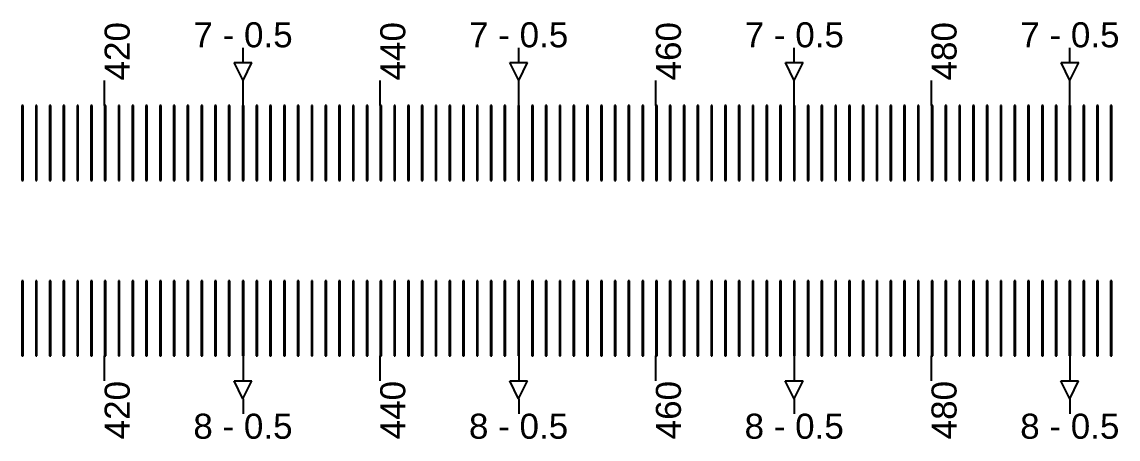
# Model space of a CAD drawing. Extents: x -119394 to 128420, y 74496 to 185496.
# Drawn here: x 43257.3 to 43694.7, y 156662.7 to 156829.2 of the extents above; entities that cross this region are included whole.
import ezdxf

# ---------------------------------------------------------------- set-up
doc = ezdxf.new("R2010")
doc.units = 13
doc.layers.add('CL - Label-1', color=120, linetype='Continuous')
doc.layers.add('CL - Label-2', color=132, linetype='Continuous')
doc.layers.add('CL - Sub-Micro', color=7, linetype='Continuous', true_color=0x47d1ff)
doc.styles.get("Standard").update_dxf_attribs({"font": 'arial.ttf'})

msp = doc.modelspace()

# ---------------------------------------------------------------- linework, layer by layer
for p, q in [((43345.54, 156812.94), (43345.54, 156818.94)), ((43455.54, 156812.94), (43455.54, 156818.94)), ((43565.54, 156812.94), (43565.54, 156818.94)), ((43675.54, 156812.94), (43675.54, 156818.94)), ((43290.29, 156795.86), (43290.29, 156805.86)), ((43345.54, 156795.86), (43345.54, 156805.86)), ((43400.29, 156795.86), (43400.29, 156805.86)), ((43455.54, 156795.86), (43455.54, 156805.86)), ((43510.29, 156795.86), (43510.29, 156805.86)), ((43565.54, 156795.86), (43565.54, 156805.86)), ((43620.29, 156795.86), (43620.29, 156805.86)), ((43675.54, 156795.86), (43675.54, 156805.86)), ((43290.29, 156685.86), (43290.29, 156695.86)), ((43345.54, 156695.86), (43345.54, 156685.86)), ((43400.29, 156685.86), (43400.29, 156695.86)), ((43455.54, 156695.86), (43455.54, 156685.86)), ((43510.29, 156685.86), (43510.29, 156695.86)), ((43565.54, 156695.86), (43565.54, 156685.86)), ((43620.29, 156685.86), (43620.29, 156695.86)), ((43675.54, 156695.86), (43675.54, 156685.86)), ((43345.54, 156678.79), (43345.54, 156672.79)), ((43455.54, 156678.79), (43455.54, 156672.79)), ((43565.54, 156678.79), (43565.54, 156672.79)), ((43675.54, 156678.79), (43675.54, 156672.79))]:
    msp.add_line(p, q)
at = {"layer": 'CL - Label-2'}
for p, q in [((43345.54, 156805.86), (43342, 156812.96)), ((43342, 156812.96), (43349.07, 156812.96)), ((43345.54, 156805.86), (43349.07, 156812.96)), ((43455.54, 156805.86), (43452, 156812.96)), ((43452, 156812.96), (43459.07, 156812.96)), ((43455.54, 156805.86), (43459.07, 156812.96)), ((43565.54, 156805.86), (43562, 156812.96)), ((43562, 156812.96), (43569.07, 156812.96)), ((43565.54, 156805.86), (43569.07, 156812.96)), ((43675.54, 156805.86), (43672, 156812.96)), ((43672, 156812.96), (43679.07, 156812.96)), ((43675.54, 156805.86), (43679.07, 156812.96)), ((43345.49, 156678.79), (43341.95, 156685.89)), ((43341.95, 156685.89), (43349.02, 156685.89)), ((43345.49, 156678.79), (43349.02, 156685.89)), ((43455.49, 156678.79), (43451.95, 156685.89)), ((43451.95, 156685.89), (43459.02, 156685.89)), ((43455.49, 156678.79), (43459.02, 156685.89)), ((43565.49, 156678.79), (43561.95, 156685.89)), ((43561.95, 156685.89), (43569.02, 156685.89)), ((43565.49, 156678.79), (43569.02, 156685.89)), ((43675.49, 156678.79), (43671.95, 156685.89)), ((43671.95, 156685.89), (43679.02, 156685.89)), ((43675.49, 156678.79), (43679.02, 156685.89))]:
    msp.add_line(p, q, dxfattribs=at)
at = {"layer": 'CL - Sub-Micro'}
for p, q in [((43257.29, 156795.86), (43257.29, 156765.86)), ((43257.79, 156795.86), (43257.29, 156795.86)), ((43257.79, 156765.86), (43257.79, 156795.86)), ((43262.79, 156795.86), (43262.79, 156765.86)), ((43263.29, 156795.86), (43262.79, 156795.86)), ((43263.29, 156765.86), (43263.29, 156795.86)), ((43268.29, 156795.86), (43268.29, 156765.86)), ((43268.79, 156795.86), (43268.29, 156795.86)), ((43268.79, 156765.86), (43268.79, 156795.86)), ((43273.79, 156795.86), (43273.79, 156765.86)), ((43274.29, 156795.86), (43273.79, 156795.86)), ((43274.29, 156765.86), (43274.29, 156795.86)), ((43279.29, 156795.86), (43279.29, 156765.86)), ((43279.79, 156795.86), (43279.29, 156795.86)), ((43279.79, 156765.86), (43279.79, 156795.86)), ((43284.79, 156795.86), (43284.79, 156765.86)), ((43285.29, 156795.86), (43284.79, 156795.86)), ((43285.29, 156765.86), (43285.29, 156795.86)), ((43290.29, 156795.86), (43290.29, 156765.86)), ((43290.79, 156795.86), (43290.29, 156795.86)), ((43290.79, 156765.86), (43290.79, 156795.86)), ((43295.79, 156795.86), (43295.79, 156765.86)), ((43296.29, 156795.86), (43295.79, 156795.86)), ((43296.29, 156765.86), (43296.29, 156795.86)), ((43301.29, 156795.86), (43301.29, 156765.86)), ((43301.79, 156795.86), (43301.29, 156795.86)), ((43301.79, 156765.86), (43301.79, 156795.86)), ((43306.79, 156795.86), (43306.79, 156765.86)), ((43307.29, 156795.86), (43306.79, 156795.86)), ((43307.29, 156765.86), (43307.29, 156795.86)), ((43312.29, 156795.86), (43312.29, 156765.86)), ((43312.79, 156795.86), (43312.29, 156795.86)), ((43312.79, 156765.86), (43312.79, 156795.86)), ((43317.79, 156795.86), (43317.79, 156765.86)), ((43318.29, 156795.86), (43317.79, 156795.86)), ((43318.29, 156765.86), (43318.29, 156795.86)), ((43323.29, 156795.86), (43323.29, 156765.86)), ((43323.79, 156795.86), (43323.29, 156795.86)), ((43323.79, 156765.86), (43323.79, 156795.86)), ((43328.79, 156795.86), (43328.79, 156765.86)), ((43329.29, 156795.86), (43328.79, 156795.86)), ((43329.29, 156765.86), (43329.29, 156795.86)), ((43334.29, 156795.86), (43334.29, 156765.86)), ((43334.79, 156795.86), (43334.29, 156795.86)), ((43334.79, 156765.86), (43334.79, 156795.86)), ((43339.79, 156795.86), (43339.79, 156765.86)), ((43340.29, 156795.86), (43339.79, 156795.86)), ((43340.29, 156765.86), (43340.29, 156795.86)), ((43345.29, 156795.86), (43345.29, 156765.86)), ((43345.79, 156795.86), (43345.29, 156795.86)), ((43345.79, 156765.86), (43345.79, 156795.86)), ((43350.79, 156795.86), (43350.79, 156765.86)), ((43351.29, 156795.86), (43350.79, 156795.86)), ((43351.29, 156765.86), (43351.29, 156795.86)), ((43356.29, 156795.86), (43356.29, 156765.86)), ((43356.79, 156795.86), (43356.29, 156795.86)), ((43356.79, 156765.86), (43356.79, 156795.86)), ((43361.79, 156795.86), (43361.79, 156765.86)), ((43362.29, 156795.86), (43361.79, 156795.86)), ((43362.29, 156765.86), (43362.29, 156795.86)), ((43367.29, 156795.86), (43367.29, 156765.86)), ((43367.79, 156795.86), (43367.29, 156795.86)), ((43367.79, 156765.86), (43367.79, 156795.86)), ((43372.79, 156795.86), (43372.79, 156765.86)), ((43373.29, 156795.86), (43372.79, 156795.86)), ((43373.29, 156765.86), (43373.29, 156795.86)), ((43378.29, 156795.86), (43378.29, 156765.86)), ((43378.79, 156795.86), (43378.29, 156795.86)), ((43378.79, 156765.86), (43378.79, 156795.86)), ((43383.79, 156795.86), (43383.79, 156765.86)), ((43384.29, 156795.86), (43383.79, 156795.86)), ((43384.29, 156765.86), (43384.29, 156795.86)), ((43389.29, 156795.86), (43389.29, 156765.86)), ((43389.79, 156795.86), (43389.29, 156795.86)), ((43389.79, 156765.86), (43389.79, 156795.86)), ((43394.79, 156795.86), (43394.79, 156765.86)), ((43395.29, 156795.86), (43394.79, 156795.86)), ((43395.29, 156765.86), (43395.29, 156795.86)), ((43400.29, 156795.86), (43400.29, 156765.86)), ((43400.79, 156795.86), (43400.29, 156795.86)), ((43400.79, 156765.86), (43400.79, 156795.86)), ((43405.79, 156795.86), (43405.79, 156765.86)), ((43406.29, 156795.86), (43405.79, 156795.86)), ((43406.29, 156765.86), (43406.29, 156795.86)), ((43411.29, 156795.86), (43411.29, 156765.86)), ((43411.79, 156795.86), (43411.29, 156795.86)), ((43411.79, 156765.86), (43411.79, 156795.86)), ((43416.79, 156795.86), (43416.79, 156765.86)), ((43417.29, 156795.86), (43416.79, 156795.86)), ((43417.29, 156765.86), (43417.29, 156795.86)), ((43422.29, 156795.86), (43422.29, 156765.86)), ((43422.79, 156795.86), (43422.29, 156795.86)), ((43422.79, 156765.86), (43422.79, 156795.86)), ((43427.79, 156795.86), (43427.79, 156765.86)), ((43428.29, 156795.86), (43427.79, 156795.86)), ((43428.29, 156765.86), (43428.29, 156795.86)), ((43433.29, 156795.86), (43433.29, 156765.86)), ((43433.79, 156795.86), (43433.29, 156795.86)), ((43433.79, 156765.86), (43433.79, 156795.86)), ((43438.79, 156795.86), (43438.79, 156765.86)), ((43439.29, 156795.86), (43438.79, 156795.86)), ((43439.29, 156765.86), (43439.29, 156795.86)), ((43444.29, 156795.86), (43444.29, 156765.86)), ((43444.79, 156795.86), (43444.29, 156795.86)), ((43444.79, 156765.86), (43444.79, 156795.86)), ((43449.79, 156795.86), (43449.79, 156765.86)), ((43450.29, 156795.86), (43449.79, 156795.86)), ((43450.29, 156765.86), (43450.29, 156795.86)), ((43455.29, 156795.86), (43455.29, 156765.86)), ((43455.79, 156795.86), (43455.29, 156795.86)), ((43455.79, 156765.86), (43455.79, 156795.86)), ((43460.79, 156795.86), (43460.79, 156765.86)), ((43461.29, 156795.86), (43460.79, 156795.86)), ((43461.29, 156765.86), (43461.29, 156795.86)), ((43466.29, 156795.86), (43466.29, 156765.86)), ((43466.79, 156795.86), (43466.29, 156795.86)), ((43466.79, 156765.86), (43466.79, 156795.86)), ((43471.79, 156795.86), (43471.79, 156765.86)), ((43472.29, 156795.86), (43471.79, 156795.86)), ((43472.29, 156765.86), (43472.29, 156795.86)), ((43477.29, 156795.86), (43477.29, 156765.86)), ((43477.79, 156795.86), (43477.29, 156795.86)), ((43477.79, 156765.86), (43477.79, 156795.86)), ((43482.79, 156795.86), (43482.79, 156765.86)), ((43483.29, 156795.86), (43482.79, 156795.86)), ((43483.29, 156765.86), (43483.29, 156795.86)), ((43488.29, 156795.86), (43488.29, 156765.86)), ((43488.79, 156795.86), (43488.29, 156795.86)), ((43488.79, 156765.86), (43488.79, 156795.86)), ((43493.79, 156795.86), (43493.79, 156765.86)), ((43494.29, 156795.86), (43493.79, 156795.86)), ((43494.29, 156765.86), (43494.29, 156795.86)), ((43499.29, 156795.86), (43499.29, 156765.86)), ((43499.79, 156795.86), (43499.29, 156795.86)), ((43499.79, 156765.86), (43499.79, 156795.86)), ((43504.79, 156795.86), (43504.79, 156765.86)), ((43505.29, 156795.86), (43504.79, 156795.86)), ((43505.29, 156765.86), (43505.29, 156795.86)), ((43510.29, 156795.86), (43510.29, 156765.86)), ((43510.79, 156795.86), (43510.29, 156795.86)), ((43510.79, 156765.86), (43510.79, 156795.86)), ((43515.79, 156795.86), (43515.79, 156765.86)), ((43516.29, 156795.86), (43515.79, 156795.86)), ((43516.29, 156765.86), (43516.29, 156795.86)), ((43521.29, 156795.86), (43521.29, 156765.86)), ((43521.79, 156795.86), (43521.29, 156795.86)), ((43521.79, 156765.86), (43521.79, 156795.86)), ((43526.79, 156795.86), (43526.79, 156765.86)), ((43527.29, 156795.86), (43526.79, 156795.86)), ((43527.29, 156765.86), (43527.29, 156795.86)), ((43532.29, 156795.86), (43532.29, 156765.86)), ((43532.79, 156795.86), (43532.29, 156795.86)), ((43532.79, 156765.86), (43532.79, 156795.86)), ((43537.79, 156795.86), (43537.79, 156765.86)), ((43538.29, 156795.86), (43537.79, 156795.86)), ((43538.29, 156765.86), (43538.29, 156795.86)), ((43543.29, 156795.86), (43543.29, 156765.86)), ((43543.79, 156795.86), (43543.29, 156795.86)), ((43543.79, 156765.86), (43543.79, 156795.86)), ((43548.79, 156795.86), (43548.79, 156765.86)), ((43549.29, 156795.86), (43548.79, 156795.86)), ((43549.29, 156765.86), (43549.29, 156795.86)), ((43554.29, 156795.86), (43554.29, 156765.86)), ((43554.79, 156795.86), (43554.29, 156795.86)), ((43554.79, 156765.86), (43554.79, 156795.86)), ((43559.79, 156795.86), (43559.79, 156765.86)), ((43560.29, 156795.86), (43559.79, 156795.86)), ((43560.29, 156765.86), (43560.29, 156795.86)), ((43565.29, 156795.86), (43565.29, 156765.86)), ((43565.79, 156795.86), (43565.29, 156795.86)), ((43565.79, 156765.86), (43565.79, 156795.86)), ((43570.79, 156795.86), (43570.79, 156765.86)), ((43571.29, 156795.86), (43570.79, 156795.86)), ((43571.29, 156765.86), (43571.29, 156795.86)), ((43576.29, 156795.86), (43576.29, 156765.86)), ((43576.79, 156795.86), (43576.29, 156795.86)), ((43576.79, 156765.86), (43576.79, 156795.86)), ((43581.79, 156795.86), (43581.79, 156765.86)), ((43582.29, 156795.86), (43581.79, 156795.86)), ((43582.29, 156765.86), (43582.29, 156795.86)), ((43587.29, 156795.86), (43587.29, 156765.86)), ((43587.79, 156795.86), (43587.29, 156795.86)), ((43587.79, 156765.86), (43587.79, 156795.86)), ((43592.79, 156795.86), (43592.79, 156765.86)), ((43593.29, 156795.86), (43592.79, 156795.86)), ((43593.29, 156765.86), (43593.29, 156795.86)), ((43598.29, 156795.86), (43598.29, 156765.86)), ((43598.79, 156795.86), (43598.29, 156795.86)), ((43598.79, 156765.86), (43598.79, 156795.86)), ((43603.79, 156795.86), (43603.79, 156765.86)), ((43604.29, 156795.86), (43603.79, 156795.86)), ((43604.29, 156765.86), (43604.29, 156795.86)), ((43609.29, 156795.86), (43609.29, 156765.86)), ((43609.79, 156795.86), (43609.29, 156795.86)), ((43609.79, 156765.86), (43609.79, 156795.86)), ((43614.79, 156795.86), (43614.79, 156765.86)), ((43615.29, 156795.86), (43614.79, 156795.86)), ((43615.29, 156765.86), (43615.29, 156795.86)), ((43620.29, 156795.86), (43620.29, 156765.86)), ((43620.79, 156795.86), (43620.29, 156795.86)), ((43620.79, 156765.86), (43620.79, 156795.86)), ((43625.79, 156795.86), (43625.79, 156765.86)), ((43626.29, 156795.86), (43625.79, 156795.86)), ((43626.29, 156765.86), (43626.29, 156795.86)), ((43631.29, 156795.86), (43631.29, 156765.86)), ((43631.79, 156795.86), (43631.29, 156795.86)), ((43631.79, 156765.86), (43631.79, 156795.86)), ((43636.79, 156795.86), (43636.79, 156765.86)), ((43637.29, 156795.86), (43636.79, 156795.86)), ((43637.29, 156765.86), (43637.29, 156795.86)), ((43642.29, 156795.86), (43642.29, 156765.86)), ((43642.79, 156795.86), (43642.29, 156795.86)), ((43642.79, 156765.86), (43642.79, 156795.86)), ((43647.79, 156795.86), (43647.79, 156765.86)), ((43648.29, 156795.86), (43647.79, 156795.86)), ((43648.29, 156765.86), (43648.29, 156795.86)), ((43653.29, 156795.86), (43653.29, 156765.86)), ((43653.79, 156795.86), (43653.29, 156795.86)), ((43653.79, 156765.86), (43653.79, 156795.86)), ((43658.79, 156795.86), (43658.79, 156765.86)), ((43659.29, 156795.86), (43658.79, 156795.86)), ((43659.29, 156765.86), (43659.29, 156795.86)), ((43664.29, 156795.86), (43664.29, 156765.86)), ((43664.79, 156795.86), (43664.29, 156795.86)), ((43664.79, 156765.86), (43664.79, 156795.86)), ((43669.79, 156795.86), (43669.79, 156765.86)), ((43670.29, 156795.86), (43669.79, 156795.86)), ((43670.29, 156765.86), (43670.29, 156795.86)), ((43675.29, 156795.86), (43675.29, 156765.86)), ((43675.79, 156795.86), (43675.29, 156795.86)), ((43675.79, 156765.86), (43675.79, 156795.86)), ((43680.79, 156795.86), (43680.79, 156765.86)), ((43681.29, 156795.86), (43680.79, 156795.86)), ((43681.29, 156765.86), (43681.29, 156795.86)), ((43686.29, 156795.86), (43686.29, 156765.86)), ((43686.79, 156795.86), (43686.29, 156795.86)), ((43686.79, 156765.86), (43686.79, 156795.86)), ((43691.79, 156795.86), (43691.79, 156765.86)), ((43692.29, 156795.86), (43691.79, 156795.86)), ((43692.29, 156765.86), (43692.29, 156795.86)), ((43257.29, 156765.86), (43257.79, 156765.86)), ((43262.79, 156765.86), (43263.29, 156765.86)), ((43268.29, 156765.86), (43268.79, 156765.86)), ((43273.79, 156765.86), (43274.29, 156765.86)), ((43279.29, 156765.86), (43279.79, 156765.86)), ((43284.79, 156765.86), (43285.29, 156765.86)), ((43290.29, 156765.86), (43290.79, 156765.86)), ((43295.79, 156765.86), (43296.29, 156765.86)), ((43301.29, 156765.86), (43301.79, 156765.86)), ((43306.79, 156765.86), (43307.29, 156765.86)), ((43312.29, 156765.86), (43312.79, 156765.86)), ((43317.79, 156765.86), (43318.29, 156765.86)), ((43323.29, 156765.86), (43323.79, 156765.86)), ((43328.79, 156765.86), (43329.29, 156765.86)), ((43334.29, 156765.86), (43334.79, 156765.86)), ((43339.79, 156765.86), (43340.29, 156765.86)), ((43345.29, 156765.86), (43345.79, 156765.86)), ((43350.79, 156765.86), (43351.29, 156765.86)), ((43356.29, 156765.86), (43356.79, 156765.86)), ((43361.79, 156765.86), (43362.29, 156765.86)), ((43367.29, 156765.86), (43367.79, 156765.86)), ((43372.79, 156765.86), (43373.29, 156765.86)), ((43378.29, 156765.86), (43378.79, 156765.86)), ((43383.79, 156765.86), (43384.29, 156765.86)), ((43389.29, 156765.86), (43389.79, 156765.86)), ((43394.79, 156765.86), (43395.29, 156765.86)), ((43400.29, 156765.86), (43400.79, 156765.86)), ((43405.79, 156765.86), (43406.29, 156765.86)), ((43411.29, 156765.86), (43411.79, 156765.86)), ((43416.79, 156765.86), (43417.29, 156765.86)), ((43422.29, 156765.86), (43422.79, 156765.86)), ((43427.79, 156765.86), (43428.29, 156765.86)), ((43433.29, 156765.86), (43433.79, 156765.86)), ((43438.79, 156765.86), (43439.29, 156765.86)), ((43444.29, 156765.86), (43444.79, 156765.86)), ((43449.79, 156765.86), (43450.29, 156765.86)), ((43455.29, 156765.86), (43455.79, 156765.86)), ((43460.79, 156765.86), (43461.29, 156765.86)), ((43466.29, 156765.86), (43466.79, 156765.86)), ((43471.79, 156765.86), (43472.29, 156765.86)), ((43477.29, 156765.86), (43477.79, 156765.86)), ((43482.79, 156765.86), (43483.29, 156765.86)), ((43488.29, 156765.86), (43488.79, 156765.86)), ((43493.79, 156765.86), (43494.29, 156765.86)), ((43499.29, 156765.86), (43499.79, 156765.86)), ((43504.79, 156765.86), (43505.29, 156765.86)), ((43510.29, 156765.86), (43510.79, 156765.86)), ((43515.79, 156765.86), (43516.29, 156765.86)), ((43521.29, 156765.86), (43521.79, 156765.86)), ((43526.79, 156765.86), (43527.29, 156765.86)), ((43532.29, 156765.86), (43532.79, 156765.86)), ((43537.79, 156765.86), (43538.29, 156765.86)), ((43543.29, 156765.86), (43543.79, 156765.86)), ((43548.79, 156765.86), (43549.29, 156765.86)), ((43554.29, 156765.86), (43554.79, 156765.86)), ((43559.79, 156765.86), (43560.29, 156765.86)), ((43565.29, 156765.86), (43565.79, 156765.86)), ((43570.79, 156765.86), (43571.29, 156765.86)), ((43576.29, 156765.86), (43576.79, 156765.86)), ((43581.79, 156765.86), (43582.29, 156765.86)), ((43587.29, 156765.86), (43587.79, 156765.86)), ((43592.79, 156765.86), (43593.29, 156765.86)), ((43598.29, 156765.86), (43598.79, 156765.86)), ((43603.79, 156765.86), (43604.29, 156765.86)), ((43609.29, 156765.86), (43609.79, 156765.86)), ((43614.79, 156765.86), (43615.29, 156765.86)), ((43620.29, 156765.86), (43620.79, 156765.86)), ((43625.79, 156765.86), (43626.29, 156765.86)), ((43631.29, 156765.86), (43631.79, 156765.86)), ((43636.79, 156765.86), (43637.29, 156765.86)), ((43642.29, 156765.86), (43642.79, 156765.86)), ((43647.79, 156765.86), (43648.29, 156765.86)), ((43653.29, 156765.86), (43653.79, 156765.86)), ((43658.79, 156765.86), (43659.29, 156765.86)), ((43664.29, 156765.86), (43664.79, 156765.86)), ((43669.79, 156765.86), (43670.29, 156765.86)), ((43675.29, 156765.86), (43675.79, 156765.86)), ((43680.79, 156765.86), (43681.29, 156765.86)), ((43686.29, 156765.86), (43686.79, 156765.86)), ((43691.79, 156765.86), (43692.29, 156765.86)), ((43257.29, 156725.86), (43257.29, 156695.86)), ((43257.79, 156725.86), (43257.29, 156725.86)), ((43257.79, 156695.86), (43257.79, 156725.86)), ((43262.79, 156725.86), (43262.79, 156695.86)), ((43263.29, 156725.86), (43262.79, 156725.86)), ((43263.29, 156695.86), (43263.29, 156725.86)), ((43268.29, 156725.86), (43268.29, 156695.86)), ((43268.79, 156725.86), (43268.29, 156725.86)), ((43268.79, 156695.86), (43268.79, 156725.86)), ((43273.79, 156725.86), (43273.79, 156695.86)), ((43274.29, 156725.86), (43273.79, 156725.86)), ((43274.29, 156695.86), (43274.29, 156725.86)), ((43279.29, 156725.86), (43279.29, 156695.86)), ((43279.79, 156725.86), (43279.29, 156725.86)), ((43279.79, 156695.86), (43279.79, 156725.86)), ((43284.79, 156725.86), (43284.79, 156695.86)), ((43285.29, 156725.86), (43284.79, 156725.86)), ((43285.29, 156695.86), (43285.29, 156725.86)), ((43290.29, 156725.86), (43290.29, 156695.86)), ((43290.79, 156725.86), (43290.29, 156725.86)), ((43290.79, 156695.86), (43290.79, 156725.86)), ((43295.79, 156725.86), (43295.79, 156695.86)), ((43296.29, 156725.86), (43295.79, 156725.86)), ((43296.29, 156695.86), (43296.29, 156725.86)), ((43301.29, 156725.86), (43301.29, 156695.86)), ((43301.79, 156725.86), (43301.29, 156725.86)), ((43301.79, 156695.86), (43301.79, 156725.86)), ((43306.79, 156725.86), (43306.79, 156695.86)), ((43307.29, 156725.86), (43306.79, 156725.86)), ((43307.29, 156695.86), (43307.29, 156725.86)), ((43312.29, 156725.86), (43312.29, 156695.86)), ((43312.79, 156725.86), (43312.29, 156725.86)), ((43312.79, 156695.86), (43312.79, 156725.86)), ((43317.79, 156725.86), (43317.79, 156695.86)), ((43318.29, 156725.86), (43317.79, 156725.86)), ((43318.29, 156695.86), (43318.29, 156725.86)), ((43323.29, 156725.86), (43323.29, 156695.86)), ((43323.79, 156725.86), (43323.29, 156725.86)), ((43323.79, 156695.86), (43323.79, 156725.86)), ((43328.79, 156725.86), (43328.79, 156695.86)), ((43329.29, 156725.86), (43328.79, 156725.86)), ((43329.29, 156695.86), (43329.29, 156725.86)), ((43334.29, 156725.86), (43334.29, 156695.86)), ((43334.79, 156725.86), (43334.29, 156725.86)), ((43334.79, 156695.86), (43334.79, 156725.86)), ((43339.79, 156725.86), (43339.79, 156695.86)), ((43340.29, 156725.86), (43339.79, 156725.86)), ((43340.29, 156695.86), (43340.29, 156725.86)), ((43345.29, 156725.86), (43345.29, 156695.86)), ((43345.79, 156725.86), (43345.29, 156725.86)), ((43345.79, 156695.86), (43345.79, 156725.86)), ((43350.79, 156725.86), (43350.79, 156695.86)), ((43351.29, 156725.86), (43350.79, 156725.86)), ((43351.29, 156695.86), (43351.29, 156725.86)), ((43356.29, 156725.86), (43356.29, 156695.86)), ((43356.79, 156725.86), (43356.29, 156725.86)), ((43356.79, 156695.86), (43356.79, 156725.86)), ((43361.79, 156725.86), (43361.79, 156695.86)), ((43362.29, 156725.86), (43361.79, 156725.86)), ((43362.29, 156695.86), (43362.29, 156725.86)), ((43367.29, 156725.86), (43367.29, 156695.86)), ((43367.79, 156725.86), (43367.29, 156725.86)), ((43367.79, 156695.86), (43367.79, 156725.86)), ((43372.79, 156725.86), (43372.79, 156695.86)), ((43373.29, 156725.86), (43372.79, 156725.86)), ((43373.29, 156695.86), (43373.29, 156725.86)), ((43378.29, 156725.86), (43378.29, 156695.86)), ((43378.79, 156725.86), (43378.29, 156725.86)), ((43378.79, 156695.86), (43378.79, 156725.86)), ((43383.79, 156725.86), (43383.79, 156695.86)), ((43384.29, 156725.86), (43383.79, 156725.86)), ((43384.29, 156695.86), (43384.29, 156725.86)), ((43389.29, 156725.86), (43389.29, 156695.86)), ((43389.79, 156725.86), (43389.29, 156725.86)), ((43389.79, 156695.86), (43389.79, 156725.86)), ((43394.79, 156725.86), (43394.79, 156695.86)), ((43395.29, 156725.86), (43394.79, 156725.86)), ((43395.29, 156695.86), (43395.29, 156725.86)), ((43400.29, 156725.86), (43400.29, 156695.86)), ((43400.79, 156725.86), (43400.29, 156725.86)), ((43400.79, 156695.86), (43400.79, 156725.86)), ((43405.79, 156725.86), (43405.79, 156695.86)), ((43406.29, 156725.86), (43405.79, 156725.86)), ((43406.29, 156695.86), (43406.29, 156725.86)), ((43411.29, 156725.86), (43411.29, 156695.86)), ((43411.79, 156725.86), (43411.29, 156725.86)), ((43411.79, 156695.86), (43411.79, 156725.86)), ((43416.79, 156725.86), (43416.79, 156695.86)), ((43417.29, 156725.86), (43416.79, 156725.86)), ((43417.29, 156695.86), (43417.29, 156725.86)), ((43422.29, 156725.86), (43422.29, 156695.86)), ((43422.79, 156725.86), (43422.29, 156725.86)), ((43422.79, 156695.86), (43422.79, 156725.86)), ((43427.79, 156725.86), (43427.79, 156695.86)), ((43428.29, 156725.86), (43427.79, 156725.86)), ((43428.29, 156695.86), (43428.29, 156725.86)), ((43433.29, 156725.86), (43433.29, 156695.86)), ((43433.79, 156725.86), (43433.29, 156725.86)), ((43433.79, 156695.86), (43433.79, 156725.86)), ((43438.79, 156725.86), (43438.79, 156695.86)), ((43439.29, 156725.86), (43438.79, 156725.86)), ((43439.29, 156695.86), (43439.29, 156725.86)), ((43444.29, 156725.86), (43444.29, 156695.86)), ((43444.79, 156725.86), (43444.29, 156725.86)), ((43444.79, 156695.86), (43444.79, 156725.86)), ((43449.79, 156725.86), (43449.79, 156695.86)), ((43450.29, 156725.86), (43449.79, 156725.86)), ((43450.29, 156695.86), (43450.29, 156725.86)), ((43455.29, 156725.86), (43455.29, 156695.86)), ((43455.79, 156725.86), (43455.29, 156725.86)), ((43455.79, 156695.86), (43455.79, 156725.86)), ((43460.79, 156725.86), (43460.79, 156695.86)), ((43461.29, 156725.86), (43460.79, 156725.86)), ((43461.29, 156695.86), (43461.29, 156725.86)), ((43466.29, 156725.86), (43466.29, 156695.86)), ((43466.79, 156725.86), (43466.29, 156725.86)), ((43466.79, 156695.86), (43466.79, 156725.86)), ((43471.79, 156725.86), (43471.79, 156695.86)), ((43472.29, 156725.86), (43471.79, 156725.86)), ((43472.29, 156695.86), (43472.29, 156725.86)), ((43477.29, 156725.86), (43477.29, 156695.86)), ((43477.79, 156725.86), (43477.29, 156725.86)), ((43477.79, 156695.86), (43477.79, 156725.86)), ((43482.79, 156725.86), (43482.79, 156695.86)), ((43483.29, 156725.86), (43482.79, 156725.86)), ((43483.29, 156695.86), (43483.29, 156725.86)), ((43488.29, 156725.86), (43488.29, 156695.86)), ((43488.79, 156725.86), (43488.29, 156725.86)), ((43488.79, 156695.86), (43488.79, 156725.86)), ((43493.79, 156725.86), (43493.79, 156695.86)), ((43494.29, 156725.86), (43493.79, 156725.86)), ((43494.29, 156695.86), (43494.29, 156725.86)), ((43499.29, 156725.86), (43499.29, 156695.86)), ((43499.79, 156725.86), (43499.29, 156725.86)), ((43499.79, 156695.86), (43499.79, 156725.86)), ((43504.79, 156725.86), (43504.79, 156695.86)), ((43505.29, 156725.86), (43504.79, 156725.86)), ((43505.29, 156695.86), (43505.29, 156725.86)), ((43510.29, 156725.86), (43510.29, 156695.86)), ((43510.79, 156725.86), (43510.29, 156725.86)), ((43510.79, 156695.86), (43510.79, 156725.86)), ((43515.79, 156725.86), (43515.79, 156695.86)), ((43516.29, 156725.86), (43515.79, 156725.86)), ((43516.29, 156695.86), (43516.29, 156725.86)), ((43521.29, 156725.86), (43521.29, 156695.86)), ((43521.79, 156725.86), (43521.29, 156725.86)), ((43521.79, 156695.86), (43521.79, 156725.86)), ((43526.79, 156725.86), (43526.79, 156695.86)), ((43527.29, 156725.86), (43526.79, 156725.86)), ((43527.29, 156695.86), (43527.29, 156725.86)), ((43532.29, 156725.86), (43532.29, 156695.86)), ((43532.79, 156725.86), (43532.29, 156725.86)), ((43532.79, 156695.86), (43532.79, 156725.86)), ((43537.79, 156725.86), (43537.79, 156695.86)), ((43538.29, 156725.86), (43537.79, 156725.86)), ((43538.29, 156695.86), (43538.29, 156725.86)), ((43543.29, 156725.86), (43543.29, 156695.86)), ((43543.79, 156725.86), (43543.29, 156725.86)), ((43543.79, 156695.86), (43543.79, 156725.86)), ((43548.79, 156725.86), (43548.79, 156695.86)), ((43549.29, 156725.86), (43548.79, 156725.86)), ((43549.29, 156695.86), (43549.29, 156725.86)), ((43554.29, 156725.86), (43554.29, 156695.86)), ((43554.79, 156725.86), (43554.29, 156725.86)), ((43554.79, 156695.86), (43554.79, 156725.86)), ((43559.79, 156725.86), (43559.79, 156695.86)), ((43560.29, 156725.86), (43559.79, 156725.86)), ((43560.29, 156695.86), (43560.29, 156725.86)), ((43565.29, 156725.86), (43565.29, 156695.86)), ((43565.79, 156725.86), (43565.29, 156725.86)), ((43565.79, 156695.86), (43565.79, 156725.86)), ((43570.79, 156725.86), (43570.79, 156695.86)), ((43571.29, 156725.86), (43570.79, 156725.86)), ((43571.29, 156695.86), (43571.29, 156725.86)), ((43576.29, 156725.86), (43576.29, 156695.86)), ((43576.79, 156725.86), (43576.29, 156725.86)), ((43576.79, 156695.86), (43576.79, 156725.86)), ((43581.79, 156725.86), (43581.79, 156695.86)), ((43582.29, 156725.86), (43581.79, 156725.86)), ((43582.29, 156695.86), (43582.29, 156725.86)), ((43587.29, 156725.86), (43587.29, 156695.86)), ((43587.79, 156725.86), (43587.29, 156725.86)), ((43587.79, 156695.86), (43587.79, 156725.86)), ((43592.79, 156725.86), (43592.79, 156695.86)), ((43593.29, 156725.86), (43592.79, 156725.86)), ((43593.29, 156695.86), (43593.29, 156725.86)), ((43598.29, 156725.86), (43598.29, 156695.86)), ((43598.79, 156725.86), (43598.29, 156725.86)), ((43598.79, 156695.86), (43598.79, 156725.86)), ((43603.79, 156725.86), (43603.79, 156695.86)), ((43604.29, 156725.86), (43603.79, 156725.86)), ((43604.29, 156695.86), (43604.29, 156725.86)), ((43609.29, 156725.86), (43609.29, 156695.86)), ((43609.79, 156725.86), (43609.29, 156725.86)), ((43609.79, 156695.86), (43609.79, 156725.86)), ((43614.79, 156725.86), (43614.79, 156695.86)), ((43615.29, 156725.86), (43614.79, 156725.86)), ((43615.29, 156695.86), (43615.29, 156725.86)), ((43620.29, 156725.86), (43620.29, 156695.86)), ((43620.79, 156725.86), (43620.29, 156725.86)), ((43620.79, 156695.86), (43620.79, 156725.86)), ((43625.79, 156725.86), (43625.79, 156695.86)), ((43626.29, 156725.86), (43625.79, 156725.86)), ((43626.29, 156695.86), (43626.29, 156725.86)), ((43631.29, 156725.86), (43631.29, 156695.86)), ((43631.79, 156725.86), (43631.29, 156725.86)), ((43631.79, 156695.86), (43631.79, 156725.86)), ((43636.79, 156725.86), (43636.79, 156695.86)), ((43637.29, 156725.86), (43636.79, 156725.86)), ((43637.29, 156695.86), (43637.29, 156725.86)), ((43642.29, 156725.86), (43642.29, 156695.86)), ((43642.79, 156725.86), (43642.29, 156725.86)), ((43642.79, 156695.86), (43642.79, 156725.86)), ((43647.79, 156725.86), (43647.79, 156695.86)), ((43648.29, 156725.86), (43647.79, 156725.86)), ((43648.29, 156695.86), (43648.29, 156725.86)), ((43653.29, 156725.86), (43653.29, 156695.86)), ((43653.79, 156725.86), (43653.29, 156725.86)), ((43653.79, 156695.86), (43653.79, 156725.86)), ((43658.79, 156725.86), (43658.79, 156695.86)), ((43659.29, 156725.86), (43658.79, 156725.86)), ((43659.29, 156695.86), (43659.29, 156725.86)), ((43664.29, 156725.86), (43664.29, 156695.86)), ((43664.79, 156725.86), (43664.29, 156725.86)), ((43664.79, 156695.86), (43664.79, 156725.86)), ((43669.79, 156725.86), (43669.79, 156695.86)), ((43670.29, 156725.86), (43669.79, 156725.86)), ((43670.29, 156695.86), (43670.29, 156725.86)), ((43675.29, 156725.86), (43675.29, 156695.86)), ((43675.79, 156725.86), (43675.29, 156725.86)), ((43675.79, 156695.86), (43675.79, 156725.86)), ((43680.79, 156725.86), (43680.79, 156695.86)), ((43681.29, 156725.86), (43680.79, 156725.86)), ((43681.29, 156695.86), (43681.29, 156725.86)), ((43686.29, 156725.86), (43686.29, 156695.86)), ((43686.79, 156725.86), (43686.29, 156725.86)), ((43686.79, 156695.86), (43686.79, 156725.86)), ((43691.79, 156725.86), (43691.79, 156695.86)), ((43692.29, 156725.86), (43691.79, 156725.86)), ((43692.29, 156695.86), (43692.29, 156725.86)), ((43257.29, 156695.86), (43257.79, 156695.86)), ((43262.79, 156695.86), (43263.29, 156695.86)), ((43268.29, 156695.86), (43268.79, 156695.86)), ((43273.79, 156695.86), (43274.29, 156695.86)), ((43279.29, 156695.86), (43279.79, 156695.86)), ((43284.79, 156695.86), (43285.29, 156695.86)), ((43290.29, 156695.86), (43290.79, 156695.86)), ((43295.79, 156695.86), (43296.29, 156695.86)), ((43301.29, 156695.86), (43301.79, 156695.86)), ((43306.79, 156695.86), (43307.29, 156695.86)), ((43312.29, 156695.86), (43312.79, 156695.86)), ((43317.79, 156695.86), (43318.29, 156695.86)), ((43323.29, 156695.86), (43323.79, 156695.86)), ((43328.79, 156695.86), (43329.29, 156695.86)), ((43334.29, 156695.86), (43334.79, 156695.86)), ((43339.79, 156695.86), (43340.29, 156695.86)), ((43345.29, 156695.86), (43345.79, 156695.86)), ((43350.79, 156695.86), (43351.29, 156695.86)), ((43356.29, 156695.86), (43356.79, 156695.86)), ((43361.79, 156695.86), (43362.29, 156695.86)), ((43367.29, 156695.86), (43367.79, 156695.86)), ((43372.79, 156695.86), (43373.29, 156695.86)), ((43378.29, 156695.86), (43378.79, 156695.86)), ((43383.79, 156695.86), (43384.29, 156695.86)), ((43389.29, 156695.86), (43389.79, 156695.86)), ((43394.79, 156695.86), (43395.29, 156695.86)), ((43400.29, 156695.86), (43400.79, 156695.86)), ((43405.79, 156695.86), (43406.29, 156695.86)), ((43411.29, 156695.86), (43411.79, 156695.86)), ((43416.79, 156695.86), (43417.29, 156695.86)), ((43422.29, 156695.86), (43422.79, 156695.86)), ((43427.79, 156695.86), (43428.29, 156695.86)), ((43433.29, 156695.86), (43433.79, 156695.86)), ((43438.79, 156695.86), (43439.29, 156695.86)), ((43444.29, 156695.86), (43444.79, 156695.86)), ((43449.79, 156695.86), (43450.29, 156695.86)), ((43455.29, 156695.86), (43455.79, 156695.86)), ((43460.79, 156695.86), (43461.29, 156695.86)), ((43466.29, 156695.86), (43466.79, 156695.86)), ((43471.79, 156695.86), (43472.29, 156695.86)), ((43477.29, 156695.86), (43477.79, 156695.86)), ((43482.79, 156695.86), (43483.29, 156695.86)), ((43488.29, 156695.86), (43488.79, 156695.86)), ((43493.79, 156695.86), (43494.29, 156695.86)), ((43499.29, 156695.86), (43499.79, 156695.86)), ((43504.79, 156695.86), (43505.29, 156695.86)), ((43510.29, 156695.86), (43510.79, 156695.86)), ((43515.79, 156695.86), (43516.29, 156695.86)), ((43521.29, 156695.86), (43521.79, 156695.86)), ((43526.79, 156695.86), (43527.29, 156695.86)), ((43532.29, 156695.86), (43532.79, 156695.86)), ((43537.79, 156695.86), (43538.29, 156695.86)), ((43543.29, 156695.86), (43543.79, 156695.86)), ((43548.79, 156695.86), (43549.29, 156695.86)), ((43554.29, 156695.86), (43554.79, 156695.86)), ((43559.79, 156695.86), (43560.29, 156695.86)), ((43565.29, 156695.86), (43565.79, 156695.86)), ((43570.79, 156695.86), (43571.29, 156695.86)), ((43576.29, 156695.86), (43576.79, 156695.86)), ((43581.79, 156695.86), (43582.29, 156695.86)), ((43587.29, 156695.86), (43587.79, 156695.86)), ((43592.79, 156695.86), (43593.29, 156695.86)), ((43598.29, 156695.86), (43598.79, 156695.86)), ((43603.79, 156695.86), (43604.29, 156695.86)), ((43609.29, 156695.86), (43609.79, 156695.86)), ((43614.79, 156695.86), (43615.29, 156695.86)), ((43620.29, 156695.86), (43620.79, 156695.86)), ((43625.79, 156695.86), (43626.29, 156695.86)), ((43631.29, 156695.86), (43631.79, 156695.86)), ((43636.79, 156695.86), (43637.29, 156695.86)), ((43642.29, 156695.86), (43642.79, 156695.86)), ((43647.79, 156695.86), (43648.29, 156695.86)), ((43653.29, 156695.86), (43653.79, 156695.86)), ((43658.79, 156695.86), (43659.29, 156695.86)), ((43664.29, 156695.86), (43664.79, 156695.86)), ((43669.79, 156695.86), (43670.29, 156695.86)), ((43675.29, 156695.86), (43675.79, 156695.86)), ((43680.79, 156695.86), (43681.29, 156695.86)), ((43686.29, 156695.86), (43686.79, 156695.86)), ((43691.79, 156695.86), (43692.29, 156695.86))]:
    msp.add_line(p, q, dxfattribs=at)

# ---------------------------------------------------------------- texts
at = {"layer": 'CL - Label-1', "char_height": 10, "rotation": 90}
for s, insert, attachment_point in [('420', (43290.29, 156805.86), 1), ('440', (43400.29, 156805.86), 1), ('460', (43510.29, 156805.86), 1), ('480', (43620.29, 156805.86), 1), ('420', (43290.29, 156685.86), 3), ('440', (43400.29, 156685.86), 3), ('460', (43510.29, 156685.86), 3), ('480', (43620.29, 156685.86), 3)]:
    msp.add_mtext_dynamic_manual_height_columns(s, width=21.565, gutter_width=12.5, heights=[8.55], dxfattribs=dict(at, insert=insert, attachment_point=attachment_point))
at = {"layer": 'CL - Label-2', "char_height": 10}
for s, insert, attachment_point in [('7 - 0.5', (43345.54, 156818.94), 8), ('7 - 0.5', (43455.54, 156818.94), 8), ('7 - 0.5', (43565.54, 156818.94), 8), ('7 - 0.5', (43675.54, 156818.94), 8), ('8 - 0.5', (43345.49, 156672.79), 2), ('8 - 0.5', (43455.49, 156672.79), 2), ('8 - 0.5', (43565.49, 156672.79), 2), ('8 - 0.5', (43675.49, 156672.79), 2)]:
    msp.add_mtext_dynamic_manual_height_columns(s, width=52.3045, gutter_width=12.5, heights=[18.11], dxfattribs=dict(at, insert=insert, attachment_point=attachment_point))

doc.saveas('drawing.dxf')
